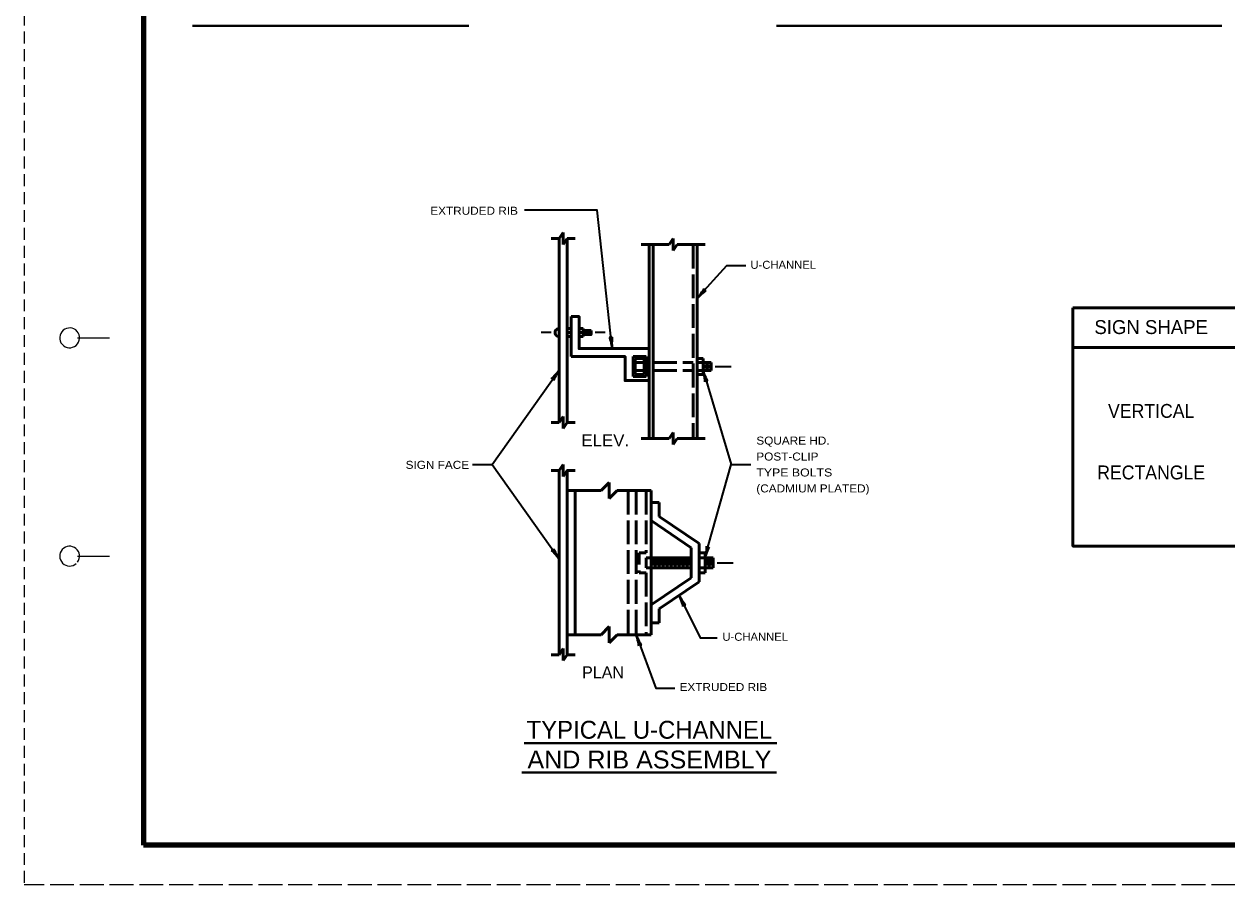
# Model space of a CAD drawing. Extents: x -45 to 635, y -378 to 62.
# Drawn here: x -45.3 to 257.7, y -377.6 to -160.7 of the extents above; entities that cross this region are included whole.
import ezdxf
from ezdxf.enums import TextEntityAlignment as Align

# ---------------------------------------------------------------- set-up
doc = ezdxf.new("R2010")
doc.units = 0
doc.linetypes.add('LONG_DASHED', pattern=[7.5, 6, -1.5])
doc.linetypes.add('MEDIUM_DASHED', pattern=[4.5, 3, -1.5])
doc.layers.add('1', color=7, linetype='Continuous', lineweight=53)
doc.layers.add('61', color=7, linetype='Continuous', lineweight=35)

msp = doc.modelspace()

# ---------------------------------------------------------------- linework, layer by layer
at = {"layer": '1', "linetype": 'MEDIUM_DASHED', "lineweight": 13}
msp.add_line((-45.266, 62.46), (-45.326, -377.58), dxfattribs=at)
at = {"layer": '1', "lineweight": 40}
for p, q in [((-2.901, -161.158), (66.718, -161.158)), ((144.161, -161.158), (256.398, -161.158)), ((80.614, -341.825), (144.295, -341.825)), ((80.072, -349.223), (144.16, -349.223))]:
    msp.add_line(p, q, dxfattribs=at)
at = {"layer": '1'}
for p, q in [((87.426, -214.723), (89.446, -214.723)), ((89.446, -214.723), (90.446, -213.223)), ((89.446, -214.723), (89.446, -261.103)), ((90.446, -213.223), (90.446, -216.243)), ((90.446, -216.243), (91.446, -214.723)), ((91.446, -214.723), (91.446, -261.103)), ((91.446, -214.723), (93.466, -214.723)), ((117.166, -216.243), (118.166, -214.723)), ((118.166, -214.723), (118.166, -217.743)), ((110.106, -216.243), (117.166, -216.243)), ((112.126, -216.243), (112.126, -265.123)), ((113.126, -216.243), (113.126, -265.123)), ((118.166, -217.743), (119.166, -216.243)), ((119.166, -216.243), (126.226, -216.243)), ((124.206, -216.243), (124.206, -265.123)), ((91.446, -237.403), (92.466, -237.403)), ((91.446, -238.423), (92.466, -238.423)), ((94.466, -237.403), (95.486, -237.403)), ((94.466, -238.423), (95.486, -238.423)), ((95.486, -237.903), (97.486, -237.903)), ((95.986, -238.923), (95.986, -237.903)), ((96.746, -238.923), (96.746, -237.903)), ((91.446, -239.423), (92.466, -239.423)), ((94.466, -239.423), (95.486, -239.423)), ((218.851, -242.183), (378.851, -242.183)), ((108.086, -244.463), (108.086, -249.503)), ((108.086, -244.463), (111.366, -244.463)), ((108.586, -244.963), (108.586, -249.003)), ((111.366, -244.463), (111.366, -249.503)), ((124.206, -244.963), (125.726, -244.963)), ((125.726, -244.963), (125.726, -249.003)), ((108.586, -245.983), (110.866, -245.983)), ((108.586, -247.983), (110.866, -247.983)), ((124.206, -245.983), (127.746, -245.983)), ((124.206, -247.983), (127.746, -247.983)), ((126.226, -246.483), (126.226, -247.483)), ((126.726, -245.983), (126.726, -247.983)), ((127.246, -246.483), (127.246, -247.483)), ((127.746, -245.983), (127.746, -247.983)), ((108.086, -249.503), (111.366, -249.503)), ((108.586, -249.003), (110.866, -249.003)), ((124.206, -249.003), (125.726, -249.003)), ((89.446, -261.103), (90.446, -259.583)), ((90.446, -259.583), (90.446, -262.603)), ((87.426, -261.103), (89.446, -261.103)), ((110.106, -265.123), (117.166, -265.123)), ((117.166, -265.123), (118.166, -263.623)), ((118.166, -263.623), (118.166, -266.643)), ((118.166, -266.643), (119.166, -265.123)), ((119.166, -265.123), (126.226, -265.123)), ((89.446, -273.183), (90.446, -271.683)), ((90.446, -271.683), (90.446, -274.703)), ((87.426, -273.183), (89.446, -273.183)), ((89.446, -273.183), (89.446, -319.563)), ((91.446, -273.183), (91.446, -319.563)), ((100.026, -278.223), (91.446, -278.223)), ((93.466, -278.223), (93.466, -314.523)), ((100.026, -278.223), (102.046, -276.223)), ((102.046, -276.223), (102.046, -280.243)), ((104.046, -278.223), (102.046, -280.243)), ((112.626, -278.223), (104.046, -278.223)), ((112.626, -278.223), (112.626, -314.523)), ((112.626, -281.263), (114.646, -281.263)), ((114.646, -281.263), (114.646, -284.723)), ((114.646, -284.723), (124.726, -291.523)), ((112.626, -285.783), (122.706, -292.603)), ((122.706, -300.163), (122.706, -292.603)), ((124.726, -301.223), (124.726, -291.523)), ((124.726, -293.863), (126.226, -293.863)), ((126.226, -293.863), (126.226, -298.903)), ((112.626, -295.123), (122.706, -295.123)), ((113.126, -297.123), (113.126, -295.623)), ((113.626, -297.643), (113.626, -295.123)), ((114.126, -297.123), (114.126, -295.623)), ((114.646, -297.643), (114.646, -295.123)), ((115.146, -297.123), (115.146, -295.623)), ((115.646, -297.643), (115.646, -295.123)), ((116.146, -297.123), (116.146, -295.623)), ((116.646, -297.643), (116.646, -295.123)), ((117.166, -297.123), (117.166, -295.623)), ((117.666, -297.643), (117.666, -295.123)), ((118.166, -297.123), (118.166, -295.623)), ((118.666, -297.643), (118.666, -295.123)), ((119.166, -297.123), (119.166, -295.623)), ((119.686, -297.643), (119.686, -295.123)), ((120.186, -297.123), (120.186, -295.623)), ((120.686, -297.643), (120.686, -295.123)), ((121.186, -297.123), (121.186, -295.623)), ((121.686, -297.643), (121.686, -295.123)), ((122.206, -297.123), (122.206, -295.623)), ((124.726, -295.123), (128.246, -295.123)), ((126.726, -295.623), (126.726, -297.123)), ((127.246, -295.123), (127.246, -297.643)), ((127.746, -295.623), (127.746, -297.123)), ((128.246, -295.123), (128.246, -297.643)), ((112.626, -297.643), (122.706, -297.643)), ((124.726, -297.643), (128.246, -297.643)), ((124.726, -298.903), (126.226, -298.903)), ((122.706, -300.163), (112.626, -306.963)), ((124.726, -301.223), (114.646, -308.023)), ((114.646, -311.503), (114.646, -308.023)), ((112.626, -311.503), (114.646, -311.503)), ((100.026, -314.523), (91.446, -314.523)), ((100.026, -314.523), (102.046, -312.503)), ((102.046, -312.503), (102.046, -316.543)), ((104.046, -314.523), (102.046, -316.543)), ((112.626, -314.523), (104.046, -314.523)), ((89.446, -319.563), (90.446, -318.043)), ((90.446, -318.043), (90.446, -321.063)), ((87.426, -319.563), (89.446, -319.563))]:
    msp.add_line(p, q, dxfattribs=at)
at = {"layer": '1', "linetype": 'LONG_DASHED'}
for p, q in [((123.206, -216.243), (123.206, -265.123)), ((113.126, -245.983), (123.206, -245.983)), ((113.126, -247.983), (123.206, -247.983)), ((106.826, -278.223), (106.826, -314.523)), ((108.846, -278.223), (108.846, -314.523)), ((111.366, -278.223), (111.366, -293.863)), ((111.366, -295.123), (111.366, -297.643)), ((111.366, -298.903), (111.366, -314.523))]:
    msp.add_line(p, q, dxfattribs=at)
at = {"layer": '1', "lineweight": 35}
for p, q in [((87.426, -238.423), (84.906, -238.423)), ((101.026, -238.423), (98.506, -238.423)), ((125.686, -247.943), (132.786, -271.683)), ((128.746, -246.983), (132.786, -246.983)), ((72.606, -271.683), (89.446, -295.443)), ((126.166, -295.143), (132.786, -271.683)), ((132.786, -271.683), (137.746, -271.683)), ((129.246, -296.383), (133.286, -296.383))]:
    msp.add_line(p, q, dxfattribs=at)
at = {"layer": '1', "linetype": 'MEDIUM_DASHED'}
for p, q in [((109.606, -293.863), (109.606, -298.903)), ((109.606, -293.863), (111.366, -293.863)), ((111.366, -295.123), (112.626, -295.123)), ((109.606, -298.903), (111.366, -298.903)), ((111.366, -297.643), (112.626, -297.643))]:
    msp.add_line(p, q, dxfattribs=at)
at = {"layer": '1', "lineweight": 35}
for points in [[(102.786, -242.443), (98.986, -207.543), (80.746, -207.543)], [(124.206, -229.743), (131.726, -221.543), (136.466, -221.543)], [(67.646, -271.683), (72.606, -271.683), (89.446, -247.903)], [(119.686, -304.623), (124.966, -315.323), (129.226, -315.323)], [(108.846, -314.523), (113.806, -327.983), (118.626, -327.983)]]:
    msp.add_lwpolyline(points, dxfattribs=at)
at = {"layer": '1'}
msp.add_lwpolyline([(218.851, -232.183), (378.851, -232.183), (378.851, -292.183), (218.851, -292.183)], close=True, dxfattribs=at)
for points in [[(92.446, -234.383), (94.466, -234.383), (94.466, -242.443), (112.126, -242.443)], [(92.466, -234.383), (92.466, -238.423), (92.466, -244.463)], [(95.486, -237.403), (95.486, -238.423), (95.486, -239.423)], [(95.486, -238.923), (97.486, -238.923), (97.486, -237.903)], [(92.446, -244.463), (106.066, -244.463), (106.066, -250.503), (112.126, -250.503)], [(108.586, -244.963), (110.866, -244.963), (110.866, -249.003)], [(90.446, -262.603), (91.446, -261.103), (93.466, -261.103)], [(90.446, -274.703), (91.446, -273.183), (93.466, -273.183)], [(90.446, -321.063), (91.446, -319.563), (93.466, -319.563)]]:
    msp.add_lwpolyline(points, dxfattribs=at)
msp.add_arc((89.436, -238.413), 1.01, 89.43273, 270.56727, dxfattribs=at)
at = {"layer": '1', "lineweight": 40}
for centre, major_axis, ratio, start_param, end_param in [((124.754, -228.744), (-1.1, -1.433), 0.122415, 0.8963533, 3.1415927), ((125.136, -229.055), (-1.327, -1.186), 0.07063, 3.1407148, 5.41811), ((102.4, -241.381), (0.351, -1.772), 0.122415, 0.8963533, 3.1415927), ((102.886, -241.299), (0.016, -1.779), 0.07063, 3.1407148, 5.41811), ((88.613, -248.7), (1.168, 1.343), 0.07063, 3.1407148, 5.41811), ((88.613, -248.7), (1.168, 1.343), 0.07063, 3.1407148, 5.41811), ((89.032, -248.96), (0.912, 1.56), 0.122415, 0.8963533, 3.1415927), ((89.032, -248.96), (0.912, 1.56), 0.122415, 0.8963533, 3.1415927), ((125.807, -249.083), (-0.337, 1.747), 0.07063, 3.1407148, 5.41811), ((125.807, -249.083), (-0.337, 1.747), 0.07063, 3.1407148, 5.41811), ((126.27, -248.914), (-0.666, 1.679), 0.122415, 0.8963533, 3.1415927), ((126.27, -248.914), (-0.666, 1.679), 0.122415, 0.8963533, 3.1415927), ((88.577, -294.715), (1.169, -1.378), 0.122415, 0.8963533, 3.1415927), ((88.961, -294.407), (0.879, -1.547), 0.07063, 3.1407148, 5.41811), ((126.195, -294.017), (-0.337, -1.775), 0.122415, 0.8963533, 3.1415927), ((126.677, -294.122), (-0.651, -1.656), 0.07063, 3.1407148, 5.41811), ((119.988, -305.734), (-0.624, 1.666), 0.07063, 3.1407148, 5.41811), ((120.416, -305.49), (-0.937, 1.545), 0.122415, 0.8963533, 3.1415927), ((109.034, -315.65), (-0.446, 1.723), 0.07063, 3.1407148, 5.41811), ((109.485, -315.453), (-0.77, 1.635), 0.122415, 0.8963533, 3.1415927)]:
    msp.add_ellipse(centre, major_axis=major_axis, ratio=ratio, start_param=start_param, end_param=end_param, dxfattribs=at)
at = {"layer": '61', "lineweight": 13}
for p, q in [((-31.846, -239.72), (-23.846, -239.72)), ((-31.826, -294.74), (-23.846, -294.74))]:
    msp.add_line(p, q, dxfattribs=at)
at = {"layer": '61', "lineweight": 158}
msp.add_line((623.794, -367.58), (-15.266, -367.56), dxfattribs=at)
at = {"layer": '61', "linetype": 'LONG_DASHED', "lineweight": 13}
msp.add_line((634.734, -377.56), (-45.326, -377.58), dxfattribs=at)
at = {"layer": '61', "lineweight": 158}
msp.add_lwpolyline([(623.774, 52.46), (-15.266, 52.46), (-15.266, -367.56)], dxfattribs=at)
at = {"layer": '61', "lineweight": 13}
for centre, start, end in [((-33.848, -239.738), 322.67175, 321.71615), ((-33.848, -294.738), 323.13009, 312.31439)]:
    msp.add_arc(centre, 2.5, start, end, dxfattribs=at)

# ---------------------------------------------------------------- texts
at = {"layer": '1'}
for s, height, width, p in [('EXTRUDED RIB', 2.016, 1.1, (68.033, -208.723)), ('U-CHANNEL', 2.016, 1.05, (145.892, -222.343)), ('VERTICAL', 3.5, 0.95, (238.567, -259.899)), ('ELEV.', 3.024, 1.05, (101.058, -267.063)), ('SIGN FACE', 2.016, 1.1, (58.775, -272.743)), ('RECTANGLE', 3.5, 0.95, (238.567, -275.399)), ('U-CHANNEL', 2.016, 1.05, (138.832, -316.063)), ('EXTRUDED RIB', 2.016, 1.1, (130.813, -328.723)), ('AND RIB ASSEMBLY', 4.5, 1.05, (112.183, -348.232))]:
    msp.add_text(s, height=height, dxfattribs=dict(at, width=width)).set_placement(p, align=Align.CENTER)
for s, height, p in [('SIGN SHAPE', 3.5, (238.567, -238.78)), ('PLAN', 3.024, (100.505, -325.523)), ('TYPICAL U-CHANNEL', 4.5, (112.183, -340.732))]:
    msp.add_text(s, height=height, dxfattribs=at).set_placement(p, align=Align.CENTER)
for s, width, p in [('SQUARE HD.', 1.1, (139.116, -266.635)), ('POST-CLIP', 1.1, (139.116, -270.651)), ('TYPE BOLTS', 1.15, (139.116, -274.667)), ('(CADMIUM PLATED)', 1.1, (139.116, -278.683))]:
    msp.add_text(s, height=2.016, dxfattribs=dict(at, width=width)).set_placement(p)

doc.saveas('drawing.dxf')
